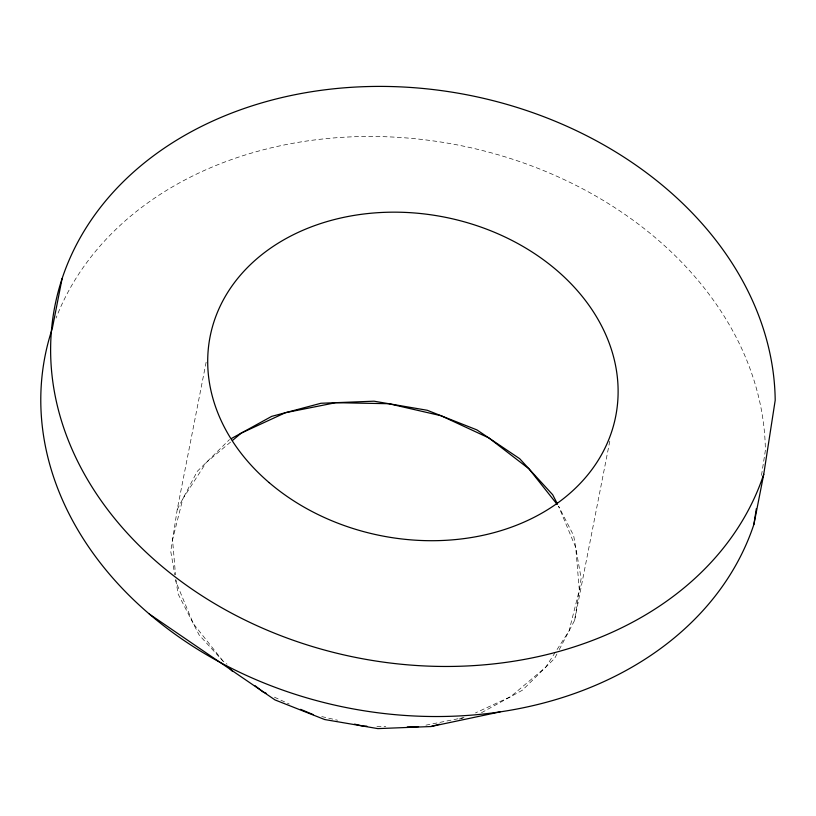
<?xml version="1.0" encoding="UTF-8"?>
<svg xmlns="http://www.w3.org/2000/svg" width="816" height="816" viewBox="0 0 816 816"><rect width="100%" height="100%" fill="white"/><g stroke="black" fill="none" stroke-linecap="round" stroke-linejoin="round"><path stroke-width="0.61" stroke-dasharray="4.08 3.06" d="M206.132 362.202L177.235 509.48L170.738 551.392L174.848 574.882M559.225 649.658L574.637 620.323L581.135 578.411L573.648 535.582L558.521 506.114L575.729 547.505L579.319 590.08L569.058 630.941L555.961 651.26M761.501 475.361L765.377 450.361A364.895 286.763 11.1 0 0 454.022 144.289A364.895 286.763 11.1 0 0 56.069 318.077M574.637 620.323L610.144 439.345M177.235 509.48L197.268 471.342L229.48 439.579M556.91 654.055L554.605 658.461L522.383 690.214L480.196 713.439M555.278 652.331L545.629 667.304L510.632 696.68L475.524 712.898M230.54 442.099L206.244 462.499L182.815 498.862L172.543 539.723L175.511 574.78M459.102 719.039L464.008 717.733M425.942 725.159L464.008 717.57M376.941 726.352L385.795 726.526M321.769 716.591L337.549 720.222M274.451 697.18L289.231 704.045M175.705 579.819L178.225 594.221L199.186 635.062L223.003 661.072L227.011 664.153M223.003 661.072L193.351 623.689L176.144 582.298L175.93 579.788"/><path stroke-width="1.22" d="M62.087 278.582L52.265 328.654A364.895 286.763 11.1 0 0 312.589 699.526A364.895 286.763 11.1 0 0 753.913 524.351L756.34 508.633M763.735 474.29L775.2 400.289A364.895 286.763 11.1 0 0 256.734 104.387A364.895 286.763 11.1 0 0 182.631 582.522A364.895 286.763 11.1 0 0 763.735 474.29L753.913 524.351M232.489 440.467L241.23 433.112L285.406 412.712L335.743 402.686L388.824 403.716L441.028 415.721L488.794 437.896L528.87 468.731L556.961 504.145M231.622 438.406L271.677 416.364L320.974 403.267L374.024 401.186L427.196 410.264L476.87 429.879L519.68 458.694L552.687 494.741L557.461 504.043M149.308 614.02L275.002 699.924L324.676 719.539L377.849 728.617L430.899 726.536L439.477 724.251M430.899 726.536L500.126 711.878M418.577 726.628L407.276 726.944M366.833 726.158L363.049 726.087L354.542 724.129M313.273 714.632L300.604 709.328M266.485 693.488L263.078 691.897L255.061 685.736M229.684 668.375L232.193 671.109M269.168 482.644A206.672 162.415 11.1 0 0 611.612 431.858A206.672 162.415 11.1 0 0 357.949 214.802A206.672 162.415 11.1 0 0 269.168 482.644"/></g></svg>
